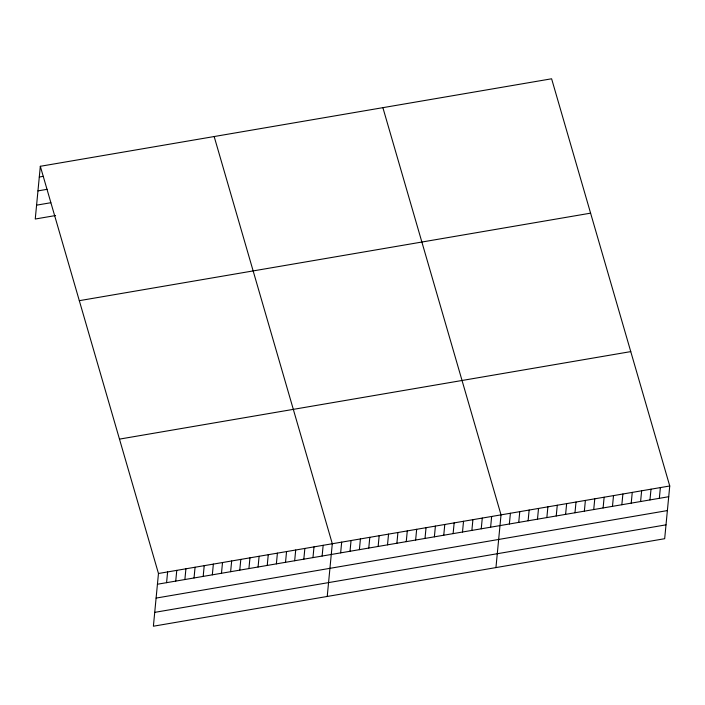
<?xml version="1.0" encoding="UTF-8"?>
<svg xmlns="http://www.w3.org/2000/svg" width="705" height="705" viewBox="0 0 705 705"><rect width="100%" height="100%" fill="white"/><g stroke="black" fill="none" stroke-linecap="round" stroke-linejoin="round"><path stroke-width="1.06" d="M40.326 166.292L158.466 573.5L153.39 626.216L664.674 538.708L669.75 485.983L551.61 78.784L40.326 166.292L35.25 219.017L55.58 215.536M166.583 582.665L167.614 571.931M175.73 581.096L176.77 570.363M184.877 579.536L185.917 568.794M194.034 577.968L195.065 567.234M203.181 576.399L204.212 565.666M212.328 574.831L213.359 564.097M221.476 573.271L222.516 562.537M230.632 571.702L231.663 560.968M239.779 570.134L240.81 559.4M248.927 568.574L249.958 557.831M258.074 567.005L259.105 556.271M267.221 565.436L268.261 554.703M276.378 563.877L277.409 553.134M285.525 562.308L286.556 551.574M294.672 560.739L295.703 550.006M303.82 559.171L304.86 548.437M312.967 557.611L314.007 546.877M322.123 556.042L323.154 545.309M327.226 596.465L332.302 543.74L214.161 136.541M340.647 552.87L341.678 542.136M350.015 551.266L351.055 540.532M359.391 549.662L360.422 538.928M368.768 548.058L369.799 537.325M378.136 546.454L379.167 535.721M387.512 544.85L388.543 534.117M396.889 543.247L397.92 532.513M406.256 541.643L407.287 530.909M415.633 540.039L416.664 529.305M425.009 538.435L426.04 527.701M434.377 536.831L435.408 526.097M443.753 535.227L444.785 524.494M453.121 533.623L454.161 522.881M462.498 532.019L463.529 521.277M471.874 530.407L472.905 519.673M481.242 528.803L482.282 518.069M490.618 527.199L491.649 516.465M495.95 567.587L501.026 514.861L382.885 107.662M509.363 523.991L510.402 513.258M518.739 522.387L519.77 511.654M528.115 520.784L529.147 510.05M537.483 519.18L538.523 508.446M546.86 517.576L547.891 506.842M556.236 515.972L557.267 505.238M565.604 514.368L566.644 503.634M574.98 512.764L576.011 502.03M584.357 511.16L585.388 500.427M593.725 509.556L594.764 498.823M603.101 507.952L604.132 497.219M612.478 506.349L613.509 495.615M621.845 504.745L622.885 494.002M631.222 503.141L632.253 492.398M640.598 501.528L641.629 490.795M649.966 499.924L651.006 489.191M659.342 498.32L660.374 487.587M39.295 177.025L43.358 176.329M37.955 190.888L47.112 189.319M36.581 205.164L50.813 202.723M79.312 300.674L590.596 213.157M119.48 439.118L630.764 351.61M158.466 573.5L669.75 485.983M157.435 584.234L668.719 496.717M156.096 598.087L667.379 510.579M154.721 612.363L666.005 524.846"/></g></svg>
